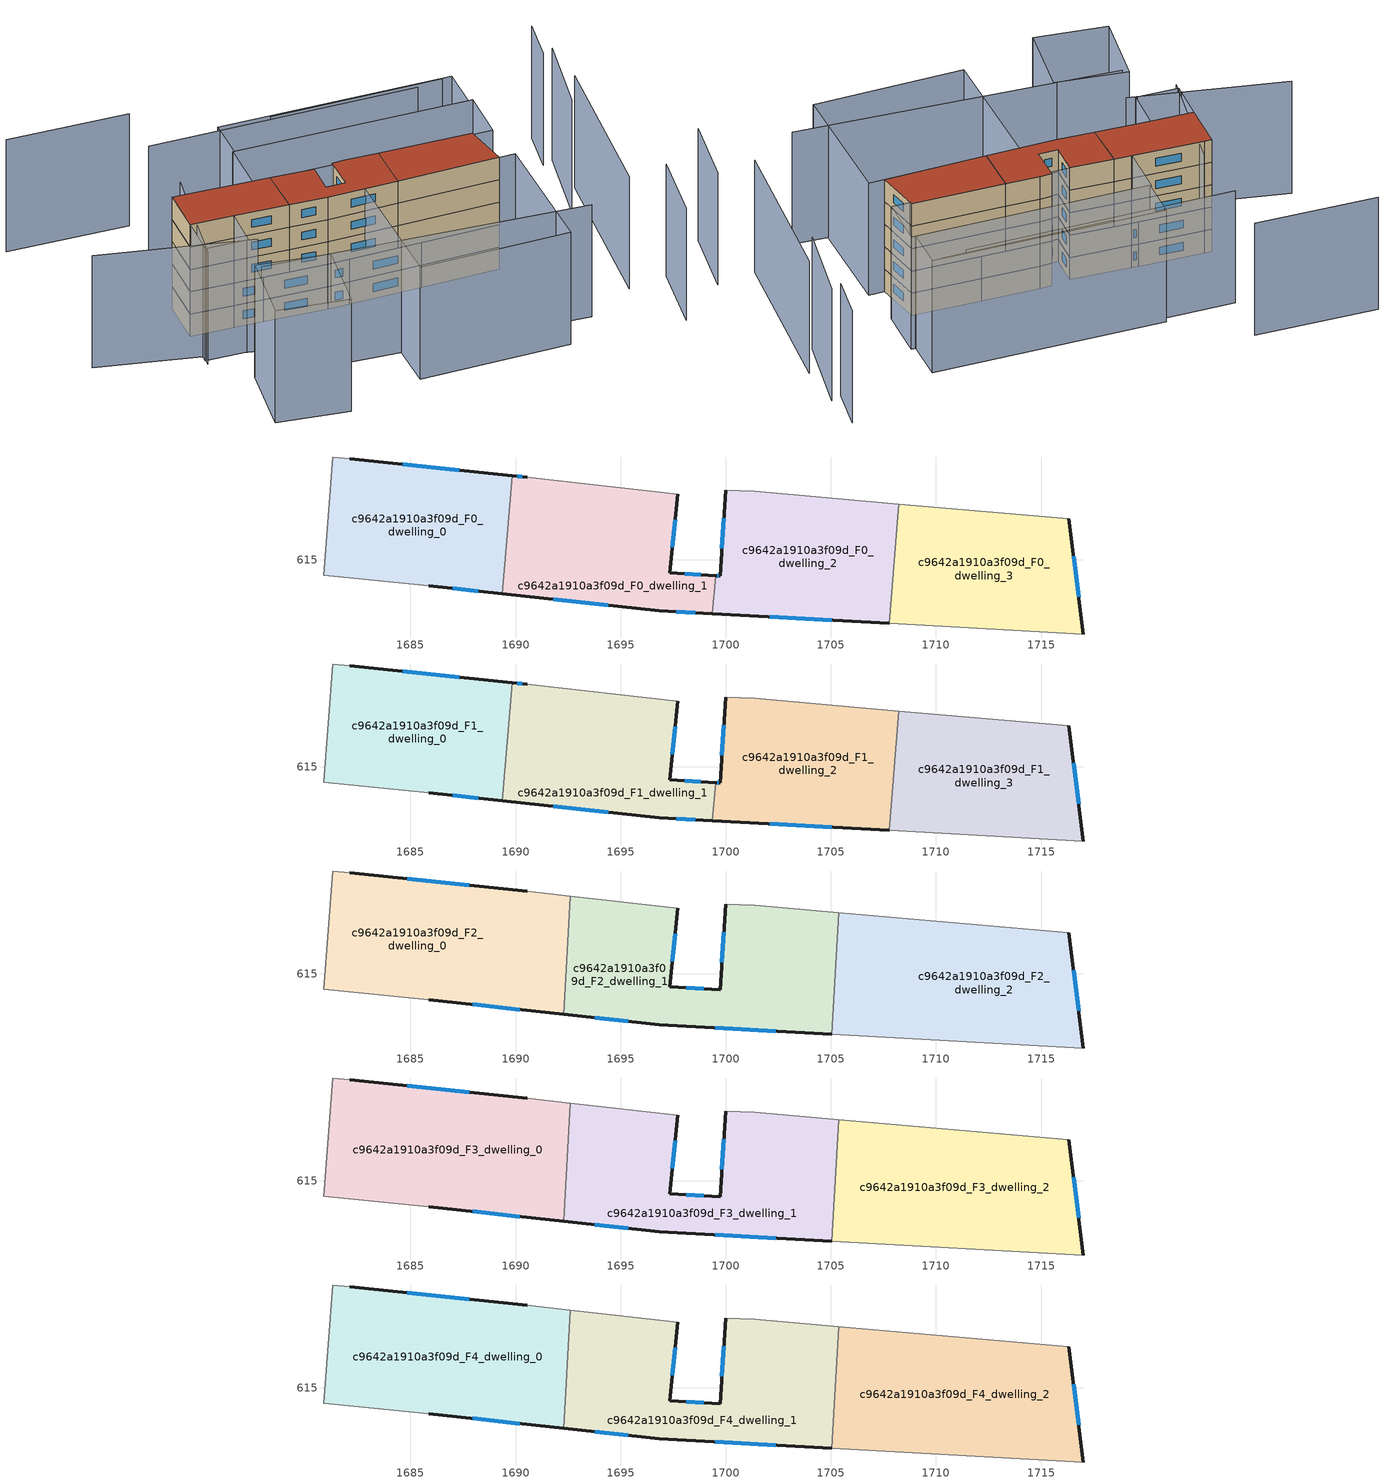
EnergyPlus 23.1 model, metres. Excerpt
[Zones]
c9642a1910a3f09d_F0_dwelling_0
 floor ground (EU_floor_Construction): 1689.84,619.01 1689.38,613.39 1685.87,613.78 1680.87,614.27 1681.3,619.89 1682.11,619.82 z0
 wall outside (EU_wall_Construction): 1685.87,613.78 1689.38,613.39 / 1689.84,619.01 1682.11,619.82 z0:3
 wall adiabatic (EU_wall_Construction): 1682.11,619.82 1681.3,619.89 1680.87,614.27 1685.87,613.78 z0:3
 wall to c9642a1910a3f09d_F0_dwelling_1 (EU_wall_Construction): 1689.38,613.39 1689.84,619.01 z0:3
 window (EU_Window_Construction): 1687.01,613.65 1688.24,613.52 / 1687.32,619.27 1684.62,619.55 z0.98:2.02
c9642a1910a3f09d_F0_dwelling_1
 floor ground (EU_floor_Construction): 1697.72,618.12 1697.33,614.39 1699.52,614.26 1699.37,612.45 1696.83,612.58 1689.38,613.39 1689.84,619.01 1690.55,618.93 z0
 wall outside (EU_wall_Construction): 1699.52,614.26 1697.33,614.39 1697.72,618.12 / 1689.38,613.39 1696.83,612.58 1699.37,612.45 / 1690.55,618.93 1689.84,619.01 z0:3
 wall adiabatic (EU_wall_Construction): 1697.72,618.12 1690.55,618.93 z0:3
 wall to c9642a1910a3f09d_F0_dwelling_2 (EU_wall_Construction): 1699.37,612.45 1699.52,614.26 z0:3
 window (EU_Window_Construction): 1698.81,614.3 1698.04,614.35 / 1697.66,612.54 1698.54,612.49 / 1691.8,613.13 1694.41,612.85 / 1690.32,618.96 1690.07,618.98 / 1697.46,615.61 1697.59,616.91 z0.98:2.02
c9642a1910a3f09d_F0_dwelling_2
 floor ground (EU_floor_Construction): 1708.24,617.66 1707.77,611.98 1699.37,612.45 1699.52,614.26 1699.73,614.24 1699.99,618.3 1701.38,618.25 z0
 wall outside (EU_wall_Construction): 1699.37,612.45 1707.77,611.98 / 1699.99,618.3 1699.73,614.24 1699.52,614.26 z0:3
 wall adiabatic (EU_wall_Construction): 1708.24,617.66 1701.38,618.25 1699.99,618.3 z0:3
 wall to c9642a1910a3f09d_F0_dwelling_3 (EU_wall_Construction): 1707.77,611.98 1708.24,617.66 z0:3
 window (EU_Window_Construction): 1702.1,612.29 1705.04,612.13 / 1699.66,614.25 1699.59,614.25 / 1699.91,616.98 1699.81,615.56 z0.98:2.02
c9642a1910a3f09d_F0_dwelling_3
 floor ground (EU_floor_Construction): 1716.32,616.95 1717.02,611.47 1707.77,611.98 1708.24,617.66 z0
 wall outside (EU_wall_Construction): 1717.02,611.47 1716.32,616.95 z0:3
 wall adiabatic (EU_wall_Construction): 1716.32,616.95 1708.24,617.66 / 1707.77,611.98 1717.02,611.47 z0:3
 window (EU_Window_Construction): 1716.79,613.26 1716.55,615.17 z0.98:2.02
c9642a1910a3f09d_F1_dwelling_0
 floor to c9642a1910a3f09d_F0_dwelling_0 (EU_floor_Construction): 1689.84,619.01 1689.38,613.39 1685.87,613.78 1680.87,614.27 1681.3,619.89 1682.11,619.82 z3
 wall outside (EU_wall_Construction): 1685.87,613.78 1689.38,613.39 / 1689.84,619.01 1682.11,619.82 z3:6
 wall adiabatic (EU_wall_Construction): 1682.11,619.82 1681.3,619.89 1680.87,614.27 1685.87,613.78 z3:6
 wall to c9642a1910a3f09d_F1_dwelling_1 (EU_wall_Construction): 1689.38,613.39 1689.84,619.01 z3:6
 window (EU_Window_Construction): 1687.01,613.65 1688.24,613.52 / 1687.32,619.27 1684.62,619.55 z3.98:5.02
c9642a1910a3f09d_F1_dwelling_1
 floor to c9642a1910a3f09d_F0_dwelling_1 (EU_floor_Construction): 1697.72,618.12 1697.33,614.39 1699.52,614.26 1699.37,612.45 1696.83,612.58 1689.38,613.39 1689.84,619.01 1690.55,618.93 z3
 wall outside (EU_wall_Construction): 1699.52,614.26 1697.33,614.39 1697.72,618.12 / 1689.38,613.39 1696.83,612.58 1699.37,612.45 / 1690.55,618.93 1689.84,619.01 z3:6
 wall adiabatic (EU_wall_Construction): 1697.72,618.12 1690.55,618.93 z3:6
 wall to c9642a1910a3f09d_F1_dwelling_2 (EU_wall_Construction): 1699.37,612.45 1699.52,614.26 z3:6
 window (EU_Window_Construction): 1698.81,614.3 1698.04,614.35 / 1697.66,612.54 1698.54,612.49 / 1691.8,613.13 1694.41,612.85 / 1690.32,618.96 1690.07,618.98 / 1697.46,615.61 1697.59,616.91 z3.98:5.02
c9642a1910a3f09d_F1_dwelling_2
 floor to c9642a1910a3f09d_F0_dwelling_2 (EU_floor_Construction): 1708.24,617.66 1707.77,611.98 1699.37,612.45 1699.52,614.26 1699.73,614.24 1699.99,618.3 1701.38,618.25 z3
 wall outside (EU_wall_Construction): 1699.37,612.45 1707.77,611.98 / 1699.99,618.3 1699.73,614.24 1699.52,614.26 z3:6
 wall adiabatic (EU_wall_Construction): 1708.24,617.66 1701.38,618.25 1699.99,618.3 z3:6
 wall to c9642a1910a3f09d_F1_dwelling_3 (EU_wall_Construction): 1707.77,611.98 1708.24,617.66 z3:6
 window (EU_Window_Construction): 1702.1,612.29 1705.04,612.13 / 1699.66,614.25 1699.59,614.25 / 1699.91,616.98 1699.81,615.56 z3.98:5.02
c9642a1910a3f09d_F1_dwelling_3
 floor to c9642a1910a3f09d_F0_dwelling_3 (EU_floor_Construction): 1716.32,616.95 1717.02,611.47 1707.77,611.98 1708.24,617.66 z3
 wall outside (EU_wall_Construction): 1717.02,611.47 1716.32,616.95 z3:6
 wall adiabatic (EU_wall_Construction): 1716.32,616.95 1708.24,617.66 / 1707.77,611.98 1717.02,611.47 z3:6
 window (EU_Window_Construction): 1716.79,613.26 1716.55,615.17 z3.98:5.02
c9642a1910a3f09d_F2_dwelling_0
 floor to c9642a1910a3f09d_F1_dwelling_0 (EU_floor_Construction): 1689.84,619.01 1689.38,613.39 1685.87,613.78 1680.87,614.27 1681.3,619.89 1682.11,619.82 z6
 floor to c9642a1910a3f09d_F1_dwelling_1 (EU_floor_Construction): 1692.6,618.7 1692.29,613.08 1689.38,613.39 1689.84,619.01 1690.55,618.93 z6
 wall outside (EU_wall_Construction): 1685.87,613.78 1692.29,613.08 / 1690.55,618.93 1682.11,619.82 z6:9
 wall adiabatic (EU_wall_Construction): 1682.11,619.82 1681.3,619.89 1680.87,614.27 1685.87,613.78 / 1692.6,618.7 1690.55,618.93 z6:9
 wall to c9642a1910a3f09d_F2_dwelling_1 (EU_wall_Construction): 1692.29,613.08 1692.6,618.7 z6:9
 window (EU_Window_Construction): 1687.96,613.55 1690.2,613.3 / 1687.81,619.22 1684.85,619.53 z6.98:8.02
c9642a1910a3f09d_F2_dwelling_1
 floor to c9642a1910a3f09d_F1_dwelling_1 (EU_floor_Construction): 1697.72,618.12 1697.33,614.39 1699.52,614.26 1699.37,612.45 1696.83,612.58 1692.29,613.08 1692.6,618.7 z6
 floor to c9642a1910a3f09d_F1_dwelling_2 (EU_floor_Construction): 1705.37,617.91 1705.05,612.13 1699.37,612.45 1699.52,614.26 1699.73,614.24 1699.99,618.3 1701.38,618.25 z6
 wall outside (EU_wall_Construction): 1699.99,618.3 1699.73,614.24 1697.33,614.39 1697.72,618.12 / 1692.29,613.08 1696.83,612.58 1705.05,612.13 z6:9
 wall adiabatic (EU_wall_Construction): 1705.37,617.91 1701.38,618.25 1699.99,618.3 / 1697.72,618.12 1692.6,618.7 z6:9
 wall to c9642a1910a3f09d_F2_dwelling_2 (EU_wall_Construction): 1705.05,612.13 1705.37,617.91 z6:9
 window (EU_Window_Construction): 1699.91,616.98 1699.81,615.56 / 1699.5,612.44 1702.38,612.28 / 1693.77,612.92 1695.35,612.75 / 1697.46,615.61 1697.59,616.91 / 1698.95,614.29 1698.11,614.35 z6.98:8.02
c9642a1910a3f09d_F2_dwelling_2
 floor to c9642a1910a3f09d_F1_dwelling_2 (EU_floor_Construction): 1708.24,617.66 1707.77,611.98 1705.05,612.13 1705.37,617.91 z6
 floor to c9642a1910a3f09d_F1_dwelling_3 (EU_floor_Construction): 1716.32,616.95 1717.02,611.47 1707.77,611.98 1708.24,617.66 z6
 wall outside (EU_wall_Construction): 1717.02,611.47 1716.32,616.95 z6:9
 wall adiabatic (EU_wall_Construction): 1716.32,616.95 1705.37,617.91 / 1705.05,612.13 1717.02,611.47 z6:9
 window (EU_Window_Construction): 1716.79,613.26 1716.55,615.17 z6.98:8.02
c9642a1910a3f09d_F3_dwelling_0
 floor to c9642a1910a3f09d_F2_dwelling_0 (EU_floor_Construction): 1692.6,618.7 1692.29,613.08 1685.87,613.78 1680.87,614.27 1681.3,619.89 1682.11,619.82 1690.55,618.93 z9
 wall outside (EU_wall_Construction): 1685.87,613.78 1692.29,613.08 / 1690.55,618.93 1682.11,619.82 z9:12
 wall adiabatic (EU_wall_Construction): 1682.11,619.82 1681.3,619.89 1680.87,614.27 1685.87,613.78 / 1692.6,618.7 1690.55,618.93 z9:12
 wall to c9642a1910a3f09d_F3_dwelling_1 (EU_wall_Construction): 1692.29,613.08 1692.6,618.7 z9:12
 window (EU_Window_Construction): 1687.96,613.55 1690.2,613.3 / 1687.81,619.22 1684.85,619.53 z9.98:11.02
c9642a1910a3f09d_F3_dwelling_1
 floor to c9642a1910a3f09d_F2_dwelling_1 (EU_floor_Construction): 1705.37,617.91 1705.05,612.13 1696.83,612.58 1692.29,613.08 1692.6,618.7 1697.72,618.12 1697.33,614.39 1699.73,614.24 1699.99,618.3 1701.38,618.25 z9
 wall outside (EU_wall_Construction): 1699.99,618.3 1699.73,614.24 1697.33,614.39 1697.72,618.12 / 1692.29,613.08 1696.83,612.58 1705.05,612.13 z9:12
 wall adiabatic (EU_wall_Construction): 1705.37,617.91 1701.38,618.25 1699.99,618.3 / 1697.72,618.12 1692.6,618.7 z9:12
 wall to c9642a1910a3f09d_F3_dwelling_2 (EU_wall_Construction): 1705.05,612.13 1705.37,617.91 z9:12
 window (EU_Window_Construction): 1699.91,616.98 1699.81,615.56 / 1699.5,612.44 1702.38,612.28 / 1693.77,612.92 1695.35,612.75 / 1697.46,615.61 1697.59,616.91 / 1698.95,614.29 1698.11,614.35 z9.98:11.02
c9642a1910a3f09d_F3_dwelling_2
 floor to c9642a1910a3f09d_F2_dwelling_2 (EU_floor_Construction): 1716.32,616.95 1717.02,611.47 1705.05,612.13 1705.37,617.91 z9
 wall outside (EU_wall_Construction): 1717.02,611.47 1716.32,616.95 z9:12
 wall adiabatic (EU_wall_Construction): 1716.32,616.95 1705.37,617.91 / 1705.05,612.13 1717.02,611.47 z9:12
 window (EU_Window_Construction): 1716.79,613.26 1716.55,615.17 z9.98:11.02
c9642a1910a3f09d_F4_dwelling_0
 floor to c9642a1910a3f09d_F3_dwelling_0 (EU_floor_Construction): 1692.6,618.7 1692.29,613.08 1685.87,613.78 1680.87,614.27 1681.3,619.89 1682.11,619.82 1690.55,618.93 z12
 wall outside (EU_wall_Construction): 1685.87,613.78 1692.29,613.08 / 1690.55,618.93 1682.11,619.82 z12:15
 wall adiabatic (EU_wall_Construction): 1682.11,619.82 1681.3,619.89 1680.87,614.27 1685.87,613.78 / 1692.6,618.7 1690.55,618.93 z12:15
 wall to c9642a1910a3f09d_F4_dwelling_1 (EU_wall_Construction): 1692.29,613.08 1692.6,618.7 z12:15
 window (EU_Window_Construction): 1687.96,613.55 1690.2,613.3 / 1687.81,619.22 1684.85,619.53 z12.98:14.02
 roof outside (EU_roof_Construction): 1692.29,613.08 1692.6,618.7 1690.55,618.93 1682.11,619.82 1681.3,619.89 1680.87,614.27 1685.87,613.78 z15
c9642a1910a3f09d_F4_dwelling_1
 floor to c9642a1910a3f09d_F3_dwelling_1 (EU_floor_Construction): 1705.37,617.91 1705.05,612.13 1696.83,612.58 1692.29,613.08 1692.6,618.7 1697.72,618.12 1697.33,614.39 1699.73,614.24 1699.99,618.3 1701.38,618.25 z12
 wall outside (EU_wall_Construction): 1699.99,618.3 1699.73,614.24 1697.33,614.39 1697.72,618.12 / 1692.29,613.08 1696.83,612.58 1705.05,612.13 z12:15
 wall adiabatic (EU_wall_Construction): 1705.37,617.91 1701.38,618.25 1699.99,618.3 / 1697.72,618.12 1692.6,618.7 z12:15
 wall to c9642a1910a3f09d_F4_dwelling_2 (EU_wall_Construction): 1705.05,612.13 1705.37,617.91 z12:15
 window (EU_Window_Construction): 1699.91,616.98 1699.81,615.56 / 1699.5,612.44 1702.38,612.28 / 1693.77,612.92 1695.35,612.75 / 1697.46,615.61 1697.59,616.91 / 1698.95,614.29 1698.11,614.35 z12.98:14.02
 roof outside (EU_roof_Construction): 1705.05,612.13 1705.37,617.91 1701.38,618.25 1699.99,618.3 1699.73,614.24 1697.33,614.39 1697.72,618.12 1692.6,618.7 1692.29,613.08 1696.83,612.58 z15
c9642a1910a3f09d_F4_dwelling_2
 floor to c9642a1910a3f09d_F3_dwelling_2 (EU_floor_Construction): 1716.32,616.95 1717.02,611.47 1705.05,612.13 1705.37,617.91 z12
 wall outside (EU_wall_Construction): 1717.02,611.47 1716.32,616.95 z12:15
 wall adiabatic (EU_wall_Construction): 1716.32,616.95 1705.37,617.91 / 1705.05,612.13 1717.02,611.47 z12:15
 window (EU_Window_Construction): 1716.79,613.26 1716.55,615.17 z12.98:14.02
 roof outside (EU_roof_Construction): 1717.02,611.47 1716.32,616.95 1705.37,617.91 1705.05,612.13 z15
shading: 1683.85,636.4 1669.51,637.64 / 1728.35,602.09 1731.16,622.08 / 1683.34,622.06 1680.34,608.73 / 1729.93,627.49 1730.96,632.67 / 1717.81,627.78 1697.67,629.18 / 1714.66,627.47 1683.15,629.84 / 1684.53,603.6 1722.36,598.98 / 1668.6,613.51 1686.37,608.61 / 1731.42,593.92 1733.02,602.46 / 1728.96,618.13 1731.2,627.89 / 1680.87,614.27 1685.87,613.78 / 1685.87,613.78 1685.39,608.91 / 1685.39,608.91 1680.39,609.41 / 1680.39,609.41 1680.87,614.27 / 1691.02,624.9 1719.07,622.71 / 1719.07,622.71 1718.59,616.5 / 1718.59,616.5 1690.53,618.69 / 1690.53,618.69 1691.02,624.9 / 1718.58,622.74 1691.16,624.88 / 1691.16,624.88 1691.55,629.92 / 1691.55,629.92 1718.97,627.78 / 1718.97,627.78 1718.58,622.74 / 1683.97,604.22 1692.4,602.61 / 1692.4,602.61 1690.72,593.8 / 1690.72,593.8 1682.3,595.4 / 1682.3,595.4 1683.97,604.22 / 1701.1,612.35 1718.9,611.37 / 1718.9,611.37 1718.01,595.15 / 1718.01,595.15 1700.21,596.13 / 1700.21,596.13 1701.1,612.35 z0:15
[Building]
EU S2 Campaign: North Axis=0; Terrain=City; Solar Distribution=FullExterior
[Site:Location]
Bologna: Latitude=44.5; Longitude=11.25; Time Zone=1; Elevation=37
[SizingPeriod:WeatherFileDays]
AnnualSizingPeriod: Begin Month=1; Begin Day of Month=1; End Month=12; End Day of Month=31; Day of Week for Start Day=Monday; Use Weather File Daylight Saving Period=No; Use Weather File Rain and Snow Indicators=No
[MATERIAL]
EU_InternalMass_Material: Roughness=MediumRough; Thickness=0.1; Conductivity=1; Density=1800; Specific Heat=900; Thermal Absorptance=0.9; Solar Absorptance=0.7; Visible Absorptance=0.7
[MATERIAL:NOMASS] Roughness=MediumRough; Thermal Absorptance=0.9; Solar Absorptance=0.7; Visible Absorptance=0.7
Name | Thermal Resistance
EU_wall_NoMass | 0.905828
EU_roof_NoMass | 0.37593
EU_floor_NoMass | 0.67114
[WINDOWMATERIAL:SIMPLEGLAZINGSYSTEM]
EU_Window_SimpleGlazing: UFactor=4.52486; Solar Heat Gain Coefficient=0.85; Visible Transmittance=0.85
[CONSTRUCTION]
EU_wall_Construction: EU_wall_NoMass
EU_roof_Construction: EU_roof_NoMass
EU_floor_Construction: EU_floor_NoMass
EU_Window_Construction: EU_Window_SimpleGlazing
EU_InternalMass_Construction: EU_InternalMass_Material
[ZONE] Type=1; Multiplier=1; Ceiling Height=autocalculate; Floor Area=autocalculate; Part of Total Floor Area=Yes
Name | Volume
c9642a1910a3f09d_F0_dwelling_0 | 144.747
c9642a1910a3f09d_F1_dwelling_0 | 144.745
c9642a1910a3f09d_F2_dwelling_0 | 192.996
c9642a1910a3f09d_F3_dwelling_0; c9642a1910a3f09d_F4_dwelling_0 | 193
c9642a1910a3f09d_F0_dwelling_1; c9642a1910a3f09d_F1_dwelling_1 | 144.757
c9642a1910a3f09d_F2_dwelling_1; c9642a1910a3f09d_F3_dwelling_2; c9642a1910a3f09d_F4_dwelling_2 | 192.997
c9642a1910a3f09d_F3_dwelling_1; c9642a1910a3f09d_F4_dwelling_1 | 193.003
c9642a1910a3f09d_F0_dwelling_2; c9642a1910a3f09d_F1_dwelling_2 | 144.751
c9642a1910a3f09d_F2_dwelling_2 | 192.988
c9642a1910a3f09d_F0_dwelling_3; c9642a1910a3f09d_F1_dwelling_3 | 144.743
[INTERNALMASS] Construction=EU_InternalMass_Construction
Name | Zone or ZoneList | Surface Area
c9642a1910a3f09d_F0_dwelling_0_EU_InternalMass | c9642a1910a3f09d_F0_dwelling_0 | 48.2483
c9642a1910a3f09d_F0_dwelling_1_EU_InternalMass | c9642a1910a3f09d_F0_dwelling_1 | 48.2527
c9642a1910a3f09d_F0_dwelling_2_EU_InternalMass | c9642a1910a3f09d_F0_dwelling_2 | 48.2503
c9642a1910a3f09d_F0_dwelling_3_EU_InternalMass | c9642a1910a3f09d_F0_dwelling_3 | 48.2476
c9642a1910a3f09d_F1_dwelling_0_EU_InternalMass | c9642a1910a3f09d_F1_dwelling_0 | 48.2483
c9642a1910a3f09d_F1_dwelling_1_EU_InternalMass | c9642a1910a3f09d_F1_dwelling_1 | 48.2527
c9642a1910a3f09d_F1_dwelling_2_EU_InternalMass | c9642a1910a3f09d_F1_dwelling_2 | 48.2503
c9642a1910a3f09d_F1_dwelling_3_EU_InternalMass | c9642a1910a3f09d_F1_dwelling_3 | 48.2476
c9642a1910a3f09d_F2_dwelling_0_EU_InternalMass | c9642a1910a3f09d_F2_dwelling_0 | 64.3333
c9642a1910a3f09d_F2_dwelling_1_EU_InternalMass | c9642a1910a3f09d_F2_dwelling_1 | 64.3347
c9642a1910a3f09d_F2_dwelling_2_EU_InternalMass | c9642a1910a3f09d_F2_dwelling_2 | 64.3323
c9642a1910a3f09d_F3_dwelling_0_EU_InternalMass | c9642a1910a3f09d_F3_dwelling_0 | 64.3333
c9642a1910a3f09d_F3_dwelling_1_EU_InternalMass | c9642a1910a3f09d_F3_dwelling_1 | 64.3347
c9642a1910a3f09d_F3_dwelling_2_EU_InternalMass | c9642a1910a3f09d_F3_dwelling_2 | 64.3323
c9642a1910a3f09d_F4_dwelling_0_EU_InternalMass | c9642a1910a3f09d_F4_dwelling_0 | 64.3333
c9642a1910a3f09d_F4_dwelling_1_EU_InternalMass | c9642a1910a3f09d_F4_dwelling_1 | 64.3347
c9642a1910a3f09d_F4_dwelling_2_EU_InternalMass | c9642a1910a3f09d_F4_dwelling_2 | 64.3323
[OTHEREQUIPMENT] Fuel Type=Electricity; Design Level Calculation Method=Watts/Area; Power per Zone Floor Area=1; Fraction Latent=0; Fraction Radiant=0; Fraction Lost=0; Carbon Dioxide Generation Rate=0; EndUse Subcategory=EU_Step8_InternalGains
Name | Zone or ZoneList or Space or SpaceList | Schedule
EU_Step8_InternalGain_c9642a1910a3f09d_F0_dwelling_0_f000 | c9642a1910a3f09d_F0_dwelling_0 | EU_Step8_GainSchedule_c9642a1910a3f09d_F0_dwelling_0_f000
EU_Step8_InternalGain_c9642a1910a3f09d_F0_dwelling_1_f000 | c9642a1910a3f09d_F0_dwelling_1 | EU_Step8_GainSchedule_c9642a1910a3f09d_F0_dwelling_1_f000
EU_Step8_InternalGain_c9642a1910a3f09d_F0_dwelling_2_f000 | c9642a1910a3f09d_F0_dwelling_2 | EU_Step8_GainSchedule_c9642a1910a3f09d_F0_dwelling_2_f000
EU_Step8_InternalGain_c9642a1910a3f09d_F0_dwelling_3_f000 | c9642a1910a3f09d_F0_dwelling_3 | EU_Step8_GainSchedule_c9642a1910a3f09d_F0_dwelling_3_f000
EU_Step8_InternalGain_c9642a1910a3f09d_F1_dwelling_0_f000 | c9642a1910a3f09d_F1_dwelling_0 | EU_Step8_GainSchedule_c9642a1910a3f09d_F1_dwelling_0_f000
EU_Step8_InternalGain_c9642a1910a3f09d_F1_dwelling_1_f000 | c9642a1910a3f09d_F1_dwelling_1 | EU_Step8_GainSchedule_c9642a1910a3f09d_F1_dwelling_1_f000
EU_Step8_InternalGain_c9642a1910a3f09d_F1_dwelling_2_f000 | c9642a1910a3f09d_F1_dwelling_2 | EU_Step8_GainSchedule_c9642a1910a3f09d_F1_dwelling_2_f000
EU_Step8_InternalGain_c9642a1910a3f09d_F1_dwelling_3_f000 | c9642a1910a3f09d_F1_dwelling_3 | EU_Step8_GainSchedule_c9642a1910a3f09d_F1_dwelling_3_f000
EU_Step8_InternalGain_c9642a1910a3f09d_F2_dwelling_0_f000 | c9642a1910a3f09d_F2_dwelling_0 | EU_Step8_GainSchedule_c9642a1910a3f09d_F2_dwelling_0_f000
EU_Step8_InternalGain_c9642a1910a3f09d_F2_dwelling_1_f000 | c9642a1910a3f09d_F2_dwelling_1 | EU_Step8_GainSchedule_c9642a1910a3f09d_F2_dwelling_1_f000
EU_Step8_InternalGain_c9642a1910a3f09d_F2_dwelling_2_f000 | c9642a1910a3f09d_F2_dwelling_2 | EU_Step8_GainSchedule_c9642a1910a3f09d_F2_dwelling_2_f000
EU_Step8_InternalGain_c9642a1910a3f09d_F3_dwelling_0_f000 | c9642a1910a3f09d_F3_dwelling_0 | EU_Step8_GainSchedule_c9642a1910a3f09d_F3_dwelling_0_f000
EU_Step8_InternalGain_c9642a1910a3f09d_F3_dwelling_1_f000 | c9642a1910a3f09d_F3_dwelling_1 | EU_Step8_GainSchedule_c9642a1910a3f09d_F3_dwelling_1_f000
EU_Step8_InternalGain_c9642a1910a3f09d_F3_dwelling_2_f000 | c9642a1910a3f09d_F3_dwelling_2 | EU_Step8_GainSchedule_c9642a1910a3f09d_F3_dwelling_2_f000
EU_Step8_InternalGain_c9642a1910a3f09d_F4_dwelling_0_f000 | c9642a1910a3f09d_F4_dwelling_0 | EU_Step8_GainSchedule_c9642a1910a3f09d_F4_dwelling_0_f000
EU_Step8_InternalGain_c9642a1910a3f09d_F4_dwelling_1_f000 | c9642a1910a3f09d_F4_dwelling_1 | EU_Step8_GainSchedule_c9642a1910a3f09d_F4_dwelling_1_f000
EU_Step8_InternalGain_c9642a1910a3f09d_F4_dwelling_2_f000 | c9642a1910a3f09d_F4_dwelling_2 | EU_Step8_GainSchedule_c9642a1910a3f09d_F4_dwelling_2_f000
[ZONEVENTILATION:DESIGNFLOWRATE] Schedule=EU_AlwaysOn; Design Flow Rate Calculation Method=AirChanges/Hour; Air Changes per Hour=0.73129; Ventilation Type=Natural; Fan Pressure Rise=0; Fan Total Efficiency=1; Constant Term Coefficient=1; Temperature Term Coefficient=0; Velocity Term Coefficient=0; Velocity Squared Term Coefficient=0; Minimum Indoor Temperature=-100; Maximum Indoor Temperature=100; Delta Temperature=-100; Minimum Outdoor Temperature=-100; Maximum Outdoor Temperature=100; Maximum Wind Speed=40
Name | Zone or ZoneList or Space or SpaceList
EU_ConstantAir_c9642a1910a3f09d_F0_dwelling_0 | c9642a1910a3f09d_F0_dwelling_0
EU_ConstantAir_c9642a1910a3f09d_F0_dwelling_1 | c9642a1910a3f09d_F0_dwelling_1
EU_ConstantAir_c9642a1910a3f09d_F0_dwelling_2 | c9642a1910a3f09d_F0_dwelling_2
EU_ConstantAir_c9642a1910a3f09d_F0_dwelling_3 | c9642a1910a3f09d_F0_dwelling_3
EU_ConstantAir_c9642a1910a3f09d_F1_dwelling_0 | c9642a1910a3f09d_F1_dwelling_0
EU_ConstantAir_c9642a1910a3f09d_F1_dwelling_1 | c9642a1910a3f09d_F1_dwelling_1
EU_ConstantAir_c9642a1910a3f09d_F1_dwelling_2 | c9642a1910a3f09d_F1_dwelling_2
EU_ConstantAir_c9642a1910a3f09d_F1_dwelling_3 | c9642a1910a3f09d_F1_dwelling_3
EU_ConstantAir_c9642a1910a3f09d_F2_dwelling_0 | c9642a1910a3f09d_F2_dwelling_0
EU_ConstantAir_c9642a1910a3f09d_F2_dwelling_1 | c9642a1910a3f09d_F2_dwelling_1
EU_ConstantAir_c9642a1910a3f09d_F2_dwelling_2 | c9642a1910a3f09d_F2_dwelling_2
EU_ConstantAir_c9642a1910a3f09d_F3_dwelling_0 | c9642a1910a3f09d_F3_dwelling_0
EU_ConstantAir_c9642a1910a3f09d_F3_dwelling_1 | c9642a1910a3f09d_F3_dwelling_1
EU_ConstantAir_c9642a1910a3f09d_F3_dwelling_2 | c9642a1910a3f09d_F3_dwelling_2
EU_ConstantAir_c9642a1910a3f09d_F4_dwelling_0 | c9642a1910a3f09d_F4_dwelling_0
EU_ConstantAir_c9642a1910a3f09d_F4_dwelling_1 | c9642a1910a3f09d_F4_dwelling_1
EU_ConstantAir_c9642a1910a3f09d_F4_dwelling_2 | c9642a1910a3f09d_F4_dwelling_2
[HVACTEMPLATE:THERMOSTAT] Constant Heating Setpoint=20; Constant Cooling Setpoint=50
EU_HeatOnly_c9642a1910a3f09d_F0_dwelling_0; EU_HeatOnly_c9642a1910a3f09d_F0_dwelling_1; EU_HeatOnly_c9642a1910a3f09d_F0_dwelling_2; EU_HeatOnly_c9642a1910a3f09d_F0_dwelling_3; EU_HeatOnly_c9642a1910a3f09d_F1_dwelling_0; EU_HeatOnly_c9642a1910a3f09d_F1_dwelling_1; EU_HeatOnly_c9642a1910a3f09d_F1_dwelling_2; EU_HeatOnly_c9642a1910a3f09d_F1_dwelling_3; EU_HeatOnly_c9642a1910a3f09d_F2_dwelling_0; EU_HeatOnly_c9642a1910a3f09d_F2_dwelling_1; EU_HeatOnly_c9642a1910a3f09d_F2_dwelling_2; EU_HeatOnly_c9642a1910a3f09d_F3_dwelling_0; EU_HeatOnly_c9642a1910a3f09d_F3_dwelling_1; EU_HeatOnly_c9642a1910a3f09d_F3_dwelling_2; EU_HeatOnly_c9642a1910a3f09d_F4_dwelling_0; EU_HeatOnly_c9642a1910a3f09d_F4_dwelling_1; EU_HeatOnly_c9642a1910a3f09d_F4_dwelling_2
[HVACTEMPLATE:ZONE:IDEALLOADSAIRSYSTEM] System Availability Schedule=EU_AlwaysOn; Maximum Heating Supply Air Temperature=50; Minimum Cooling Supply Air Temperature=13; Maximum Heating Supply Air Humidity Ratio=0.0156; Minimum Cooling Supply Air Humidity Ratio=0.0077; Heating Limit=NoLimit; Cooling Limit=NoLimit; Heating Availability Schedule=EU_AlwaysOn; Cooling Availability Schedule=EU_CoolingOff; Dehumidification Control Type=ConstantSensibleHeatRatio; Cooling Sensible Heat Ratio=0.7; Dehumidification Setpoint=60; Humidification Control Type=None; Humidification Setpoint=30; Outdoor Air Method=None; Outdoor Air Flow Rate per Person=0.00944; Outdoor Air Flow Rate per Zone Floor Area=0; Outdoor Air Flow Rate per Zone=0; Demand Controlled Ventilation Type=None; Outdoor Air Economizer Type=NoEconomizer; Heat Recovery Type=None; Sensible Heat Recovery Effectiveness=0.7; Latent Heat Recovery Effectiveness=0.65
Name | Template Thermostat
c9642a1910a3f09d_F0_dwelling_0 | EU_HeatOnly_c9642a1910a3f09d_F0_dwelling_0
c9642a1910a3f09d_F0_dwelling_1 | EU_HeatOnly_c9642a1910a3f09d_F0_dwelling_1
c9642a1910a3f09d_F0_dwelling_2 | EU_HeatOnly_c9642a1910a3f09d_F0_dwelling_2
c9642a1910a3f09d_F0_dwelling_3 | EU_HeatOnly_c9642a1910a3f09d_F0_dwelling_3
c9642a1910a3f09d_F1_dwelling_0 | EU_HeatOnly_c9642a1910a3f09d_F1_dwelling_0
c9642a1910a3f09d_F1_dwelling_1 | EU_HeatOnly_c9642a1910a3f09d_F1_dwelling_1
c9642a1910a3f09d_F1_dwelling_2 | EU_HeatOnly_c9642a1910a3f09d_F1_dwelling_2
c9642a1910a3f09d_F1_dwelling_3 | EU_HeatOnly_c9642a1910a3f09d_F1_dwelling_3
c9642a1910a3f09d_F2_dwelling_0 | EU_HeatOnly_c9642a1910a3f09d_F2_dwelling_0
c9642a1910a3f09d_F2_dwelling_1 | EU_HeatOnly_c9642a1910a3f09d_F2_dwelling_1
c9642a1910a3f09d_F2_dwelling_2 | EU_HeatOnly_c9642a1910a3f09d_F2_dwelling_2
c9642a1910a3f09d_F3_dwelling_0 | EU_HeatOnly_c9642a1910a3f09d_F3_dwelling_0
c9642a1910a3f09d_F3_dwelling_1 | EU_HeatOnly_c9642a1910a3f09d_F3_dwelling_1
c9642a1910a3f09d_F3_dwelling_2 | EU_HeatOnly_c9642a1910a3f09d_F3_dwelling_2
c9642a1910a3f09d_F4_dwelling_0 | EU_HeatOnly_c9642a1910a3f09d_F4_dwelling_0
c9642a1910a3f09d_F4_dwelling_1 | EU_HeatOnly_c9642a1910a3f09d_F4_dwelling_1
c9642a1910a3f09d_F4_dwelling_2 | EU_HeatOnly_c9642a1910a3f09d_F4_dwelling_2
[SIZING:ZONE] Zone Cooling Design Supply Air Temperature Input Method=SupplyAirTemperature; Zone Cooling Design Supply Air Temperature=13; Zone Heating Design Supply Air Temperature Input Method=SupplyAirTemperature; Zone Heating Design Supply Air Temperature=50; Zone Cooling Design Supply Air Humidity Ratio=0.008; Zone Heating Design Supply Air Humidity Ratio=0.008; Cooling Design Air Flow Method=DesignDay; Cooling Design Air Flow Rate=0; Cooling Minimum Air Flow per Zone Floor Area=0.000762; Cooling Minimum Air Flow=0; Cooling Minimum Air Flow Fraction=0.2; Heating Design Air Flow Method=DesignDay; Heating Design Air Flow Rate=0; Heating Maximum Air Flow per Zone Floor Area=0.002032; Heating Maximum Air Flow=0.141576; Heating Maximum Air Flow Fraction=0.3; Account for Dedicated Outdoor Air System=No; Dedicated Outdoor Air System Control Strategy=NeutralSupplyAir; Dedicated Outdoor Air Low Setpoint Temperature for Design=autosize; Dedicated Outdoor Air High Setpoint Temperature for Design=autosize; Zone Load Sizing Method=Sensible Load Only No Latent Load; Zone Latent Cooling Design Supply Air Humidity Ratio Input Method=HumidityRatioDifference; Zone Cooling Design Supply Air Humidity Ratio Difference=0.005; Zone Latent Heating Design Supply Air Humidity Ratio Input Method=HumidityRatioDifference; Zone Humidification Design Supply Air Humidity Ratio Difference=0.005
c9642a1910a3f09d_F0_dwelling_0; c9642a1910a3f09d_F0_dwelling_1; c9642a1910a3f09d_F0_dwelling_2; c9642a1910a3f09d_F0_dwelling_3; c9642a1910a3f09d_F1_dwelling_0; c9642a1910a3f09d_F1_dwelling_1; c9642a1910a3f09d_F1_dwelling_2; c9642a1910a3f09d_F1_dwelling_3; c9642a1910a3f09d_F2_dwelling_0; c9642a1910a3f09d_F2_dwelling_1; c9642a1910a3f09d_F2_dwelling_2; c9642a1910a3f09d_F3_dwelling_0; c9642a1910a3f09d_F3_dwelling_1; c9642a1910a3f09d_F3_dwelling_2; c9642a1910a3f09d_F4_dwelling_0; c9642a1910a3f09d_F4_dwelling_1; c9642a1910a3f09d_F4_dwelling_2
[SCHEDULE:CONSTANT]
Name | Hourly Value
EU_AlwaysOn | 1
EU_CoolingOff | 0
[SCHEDULE:FILE] Column Number=1; Rows to Skip at Top=0; Number of Hours of Data=8760; Column Separator=Comma; Interpolate to Timestep=No; Minutes per Item=60; Adjust Schedule for Daylight Savings=Yes
Name | File
EU_Step8_GainSchedule_c9642a1910a3f09d_F0_dwelling_0_f000 | ../../schedules/c9642a1910a3f09d/c9642a1910a3f09d_F0_dwelling_0_f000_gain.csv
EU_Step8_GainSchedule_c9642a1910a3f09d_F0_dwelling_1_f000 | ../../schedules/c9642a1910a3f09d/c9642a1910a3f09d_F0_dwelling_1_f000_gain.csv
EU_Step8_GainSchedule_c9642a1910a3f09d_F0_dwelling_2_f000 | ../../schedules/c9642a1910a3f09d/c9642a1910a3f09d_F0_dwelling_2_f000_gain.csv
EU_Step8_GainSchedule_c9642a1910a3f09d_F0_dwelling_3_f000 | ../../schedules/c9642a1910a3f09d/c9642a1910a3f09d_F0_dwelling_3_f000_gain.csv
EU_Step8_GainSchedule_c9642a1910a3f09d_F1_dwelling_0_f000 | ../../schedules/c9642a1910a3f09d/c9642a1910a3f09d_F1_dwelling_0_f000_gain.csv
EU_Step8_GainSchedule_c9642a1910a3f09d_F1_dwelling_1_f000 | ../../schedules/c9642a1910a3f09d/c9642a1910a3f09d_F1_dwelling_1_f000_gain.csv
EU_Step8_GainSchedule_c9642a1910a3f09d_F1_dwelling_2_f000 | ../../schedules/c9642a1910a3f09d/c9642a1910a3f09d_F1_dwelling_2_f000_gain.csv
EU_Step8_GainSchedule_c9642a1910a3f09d_F1_dwelling_3_f000 | ../../schedules/c9642a1910a3f09d/c9642a1910a3f09d_F1_dwelling_3_f000_gain.csv
EU_Step8_GainSchedule_c9642a1910a3f09d_F2_dwelling_0_f000 | ../../schedules/c9642a1910a3f09d/c9642a1910a3f09d_F2_dwelling_0_f000_gain.csv
EU_Step8_GainSchedule_c9642a1910a3f09d_F2_dwelling_1_f000 | ../../schedules/c9642a1910a3f09d/c9642a1910a3f09d_F2_dwelling_1_f000_gain.csv
EU_Step8_GainSchedule_c9642a1910a3f09d_F2_dwelling_2_f000 | ../../schedules/c9642a1910a3f09d/c9642a1910a3f09d_F2_dwelling_2_f000_gain.csv
EU_Step8_GainSchedule_c9642a1910a3f09d_F3_dwelling_0_f000 | ../../schedules/c9642a1910a3f09d/c9642a1910a3f09d_F3_dwelling_0_f000_gain.csv
EU_Step8_GainSchedule_c9642a1910a3f09d_F3_dwelling_1_f000 | ../../schedules/c9642a1910a3f09d/c9642a1910a3f09d_F3_dwelling_1_f000_gain.csv
EU_Step8_GainSchedule_c9642a1910a3f09d_F3_dwelling_2_f000 | ../../schedules/c9642a1910a3f09d/c9642a1910a3f09d_F3_dwelling_2_f000_gain.csv
EU_Step8_GainSchedule_c9642a1910a3f09d_F4_dwelling_0_f000 | ../../schedules/c9642a1910a3f09d/c9642a1910a3f09d_F4_dwelling_0_f000_gain.csv
EU_Step8_GainSchedule_c9642a1910a3f09d_F4_dwelling_1_f000 | ../../schedules/c9642a1910a3f09d/c9642a1910a3f09d_F4_dwelling_1_f000_gain.csv
EU_Step8_GainSchedule_c9642a1910a3f09d_F4_dwelling_2_f000 | ../../schedules/c9642a1910a3f09d/c9642a1910a3f09d_F4_dwelling_2_f000_gain.csv
